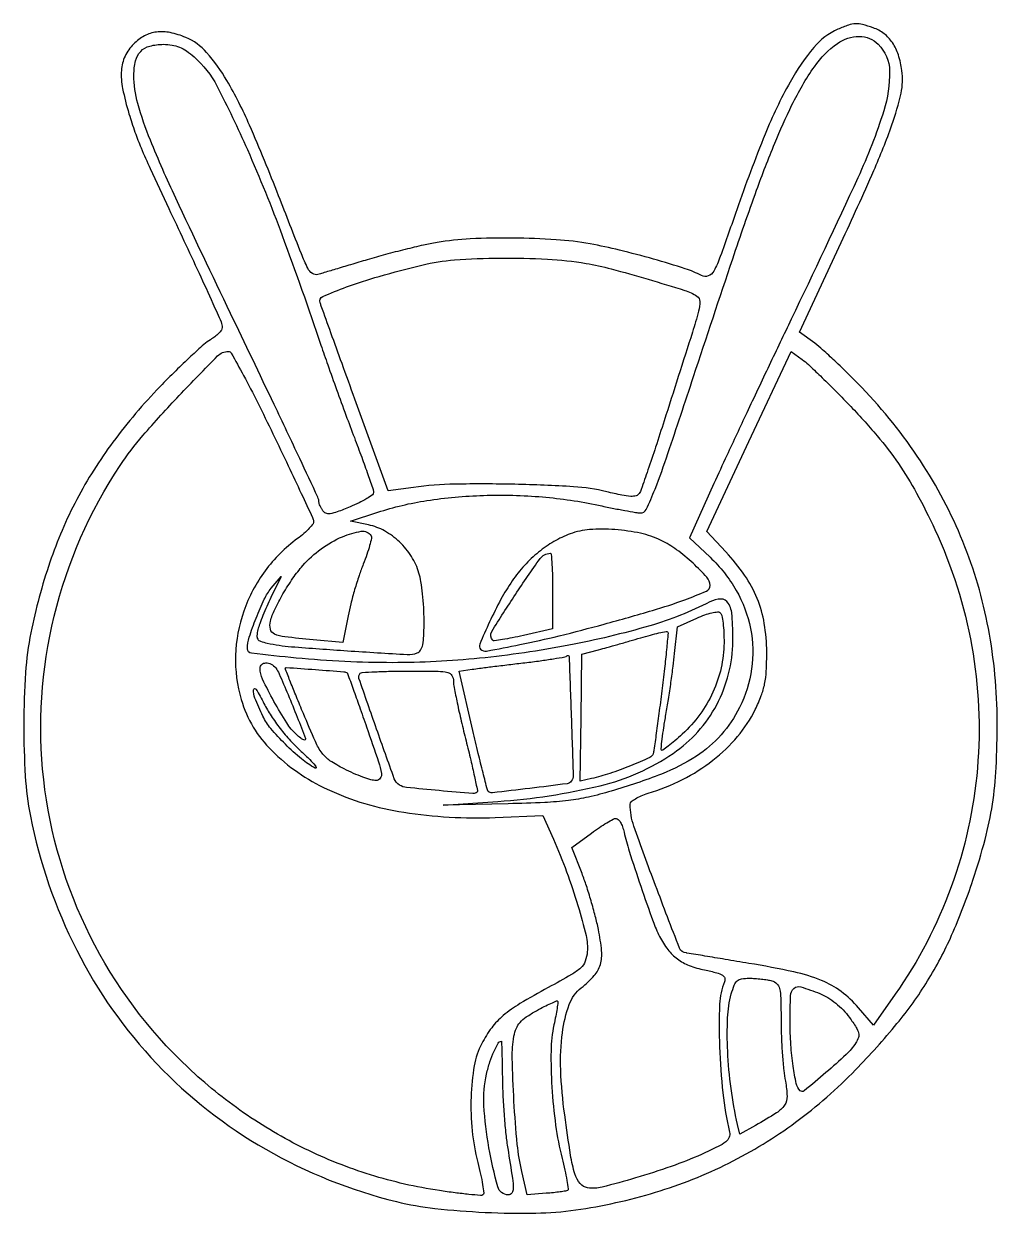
# Model space of a CAD drawing. Extents: x 22 to 640, y 38 to 1156.
# Drawn here: x 405.8 to 637.3, y 38.1 to 320.9 of the extents above; entities that cross this region are included whole.
import ezdxf

# ---------------------------------------------------------------- set-up
doc = ezdxf.new("R2010")
doc.units = 0

msp = doc.modelspace()

# ---------------------------------------------------------------- linework, layer by layer
for points in [[(599.387979, 319.567148, 0.117704), (593.683905, 315.276903, 0.045194), (588.035772, 307.043532, 0.031884), (582.0775, 294.620235, 0.012235), (575.345717, 276.680426, -0.002121), (571.435858, 265.5835, -0.037259), (569.890331, 262.099079, -0.177846), (568.574954, 260.929434, -0.220001), (566.955228, 261.023961, 0.045553), (563.108763, 262.651827, 0.007986), (555.576162, 264.927079, 0.009263), (547.429221, 267.084246, 0.015518), (540.5, 268.555966, 0.02783), (532.37797, 269.556786, 0.014425), (522.16012, 269.946396, 0.014415), (511.998526, 269.747565, 0.029554), (504.081913, 268.893361, 0.013509), (500.863532, 268.262408, 0.005417), (496.495937, 267.233119, 0.005356), (491.810693, 266.021864, 0.006739), (487.5, 264.795477, -0.000031), (483.544397, 263.612526, -0.000041), (479.931759, 262.532704, -0.00003), (476.903039, 261.627879, -0.000386), (475.778327, 261.292892, -0.229098), (474.448179, 261.509897, -0.124224), (473.341648, 262.793437, -0.022276), (471.821691, 266.199359, -0.00074), (466.409735, 280, 0.009134), (459.510125, 296.760769, 0.030355), (454.121373, 307.383199, 0.047497), (449.290772, 314.077382, 0.114246), (444.356912, 317.624233, 0.04742), (440.616706, 318.785356, 0.0827), (437.380926, 318.918801, 0.092407), (434.525603, 318.010147, 0.073383), (431.923077, 316.076923, 0.088221), (429.901076, 313.180252, 0.092323), (429.042961, 309.809763, 0.066124), (429.333245, 305.475845, 0.024122), (430.841129, 299.5, 0.010463), (432.264908, 295.150201, 0.01512), (433.718364, 291.374811, 0.008851), (435.886188, 286.460297, 0.001436), (440.293863, 277, -0.000501), (447.500841, 261.606787, -0.003899), (450.798903, 254.398015, -0.004497), (452.723554, 249.997347, -0.101167), (453, 248.64504, -0.154903), (452.816985, 248.068477, -0.039406), (452.182, 247.304572, -0.036354), (451.281229, 246.505162, -0.029911), (450.21532, 245.786264, 0.047826), (448.638416, 244.638587, 0.006194), (445.549497, 241.834443, 0.007178), (441.964261, 238.400443, 0.005938), (438.242068, 234.643187, 0.032079), (427.033642, 221.462271, 0.039273), (418.41755, 207.782035, 0.039202), (412.035074, 192.901799, 0.031775), (407.513569, 176.127798, 0.033492), (406.247911, 166.65401, 0.015852), (405.826894, 154.330055, 0.01585), (406.187377, 142.009117, 0.033632), (407.406879, 132.547727, 0.068515), (418.405447, 100.670608, 0.072723), (437.451664, 73.664651, 0.073), (463.361605, 53.321636, 0.069841), (494.410801, 40.905092, 0.032785), (503.597737, 39.276795, 0.015805), (515.520254, 38.341775, 0.015817), (527.540361, 38.161165, 0.03112), (537.065363, 38.913547, 0.038383), (556.029178, 43.109942, 0.042394), (573.48045, 50.064844, 0.042854), (589.346104, 59.784146, 0.040892), (603.592815, 72.204707, 0.020685), (613.443059, 83.196789, 0.033857), (620.723148, 93.359525, 0.034729), (626.440321, 104.221636, 0.023236), (631.502936, 117.328513, 0.016012), (634.392776, 127.008391, 0.026549), (636.127175, 135.34956, 0.025429), (637.012215, 144.075795, 0.01329), (637.270627, 155, 0.045793), (635.175009, 177.121552, 0.04986), (629.090976, 197.841116, 0.049785), (619.015439, 216.972741, 0.045409), (605.07976, 234.383893, 0.006205), (601.912777, 237.597165, 0.006194), (598.665155, 240.732791, 0.00608), (595.7625, 243.400826, 0.024216), (593.886724, 244.926164), (590.273447, 247.584541), (600.164157, 268.852938, 0.004917), (607.924464, 285.978688, 0.018945), (612.232251, 296.835119, 0.030122), (614.398552, 304.379137, 0.089141), (614.62178, 309.742765, 0.04328), (613.775456, 313.479643, 0.070637), (612.363646, 316.40032, 0.081205), (610.365664, 318.530602, 0.080159), (607.784793, 319.925177, 0.019965), (605.239315, 320.700063, 0.074686), (603.581266, 320.877287, 0.073316), (601.928648, 320.561198, 0.018798)], [(608.974564, 316.025436, -0.19484), (611.678616, 309.639354, -0.080685), (610.295548, 300.190431, -0.031512), (604.130077, 284.26448, -0.003913), (588.29063, 250.636414, 0.001093), (583.055627, 239.682906, 0.001001), (577.713795, 228.384492, 0.001), (572.986809, 218.282063, 0.003289), (569.924059, 211.587389), (564.119076, 198.674778), (568.995353, 194.087389, -0.074028), (575.220189, 186.199972, -0.081837), (578.61403, 177.101587, -0.083473), (578.873567, 167.54797, -0.081181), (576.00933, 158.334585, -0.065795), (571.631744, 151.864123, -0.066947), (565.74646, 146.796462, -0.051578), (557.449818, 142.538873, -0.021368), (545.5, 138.467993, -0.01614), (540.0831, 137.065607, -0.024962), (535.32108, 136.242589, -0.019134), (529.673057, 135.772944, -0.00566), (521, 135.483351), (505.5, 135.141404), (518.5, 136.022219, 0.042261), (542.887489, 139.76099, 0.090585), (560.228049, 147.448121, 0.121832), (570.574429, 159.000587, 0.120138), (574.411658, 174.10532, 0.018947), (574.239725, 180.19187, 0.116558), (573.324815, 183.168506, 0.271132), (571.596296, 184.137626, 0.115183), (568.926153, 183.461812, -0.048773), (554.663248, 177.768661, -0.023247), (535.436023, 173.148444, -0.022315), (514.191479, 170.052405, -0.024826), (493.5, 169.007631, -0.012395), (482.140909, 169.280062, -0.011775), (470.612752, 170.115188, -0.004285), (459.977977, 171.229896, -0.381489), (459, 172.325142, -0.078001), (459.426367, 175.0416, -0.016151), (461.061277, 179.61, -0.016968), (463.009981, 184.094775, -0.062825), (464.669777, 186.688166), (467.013292, 189.5), (464.584379, 184.5, 0.008802), (463.606581, 182.393615, 0.008147), (462.677064, 180.199423, 0.008162), (461.913471, 178.219496, 0.026837), (461.502207, 176.881015, 0.03625), (461.247928, 175.417043, 0.174844), (461.451015, 174.610534, 0.162757), (462.133192, 174.086276, 0.03039), (463.674475, 173.656733, 0.032784), (469.443617, 172.81141, 0.0036), (482.793134, 171.838598, 0.001544), (497.018875, 170.948973, 0.106847), (499.374542, 171.313484, 0.168806), (500.17939, 171.992591, 0.082622), (500.671525, 173.25917, 0.04225), (500.931688, 175.39375, 0.009209), (501, 179.102596, 0.014609), (500.911165, 182.142456, 0.012313), (500.644052, 185.351185, 0.012493), (500.254801, 188.268082, 0.033375), (499.788261, 190.312386, 0.06852), (497.996077, 194.241682, 0.061387), (495.152041, 197.706129, 0.062571), (491.613567, 200.317803, 0.077602), (487.781806, 201.742418), (483.5, 202.615115), (490, 204.759213, -0.042187), (501.662685, 207.542877, -0.029567), (515.119808, 208.768923, -0.028722), (529.136408, 208.408791, -0.032096), (542.5, 206.426165, 0.003382), (545.70431, 205.760951, 0.004108), (548.716052, 205.182634, 0.003478), (551.255771, 204.734798, 0.028369), (552.426987, 204.604423, 0.304578), (553.826793, 205.438127, 0.017585), (555.905656, 210.258583, 0.011857), (558.985519, 218.74113, 0.001543), (565.066401, 237, -0.001325), (574.387332, 265.028281, -0.005968), (580.074222, 281.330816, -0.010124), (584.370857, 292.480546, -0.017129), (588.47342, 301.610304, -0.037175), (593.802454, 310.68691, -0.088419), (599.295354, 316.221828, -0.152333), (604.453089, 317.876759, -0.20103)], [(446.336296, 313.00959, -0.093182), (451.752573, 306.09434, -0.016019), (458.981926, 290.996548, -0.014816), (467.252121, 270.582136, -0.007559), (476.483066, 244.5, 0.003558), (478.099717, 239.813222, 0.001784), (480.205904, 233.9125, 0.001771), (482.428272, 227.823349, 0.002619), (484.424271, 222.5, -0.002739), (486.17613, 217.824347, -0.004077), (487.653371, 213.711867, -0.00182), (488.870834, 210.192677, -0.082013), (488.997758, 209.434014, -0.242733), (488.724618, 208.901787, -0.019095), (487.352873, 207.998738, -0.022587), (485.542429, 207.012389, -0.015191), (483.395003, 206.044886, -0.009159), (480.34951, 204.847483, -0.05336), (478.68158, 204.422178, -0.122194), (477.640338, 204.52679, -0.167274), (476.910316, 205.110872, -0.018375), (476.572464, 205.690442, -0.019393), (476.284536, 206.283089, -0.019434), (476.077024, 206.810878, -0.078213), (476.015313, 207.150706, 0.103311), (475.743784, 208.313411, 0.000728), (471.44486, 217.521984, 0.001937), (465.345065, 230.408485, 0.000451), (454.998276, 252, -0.002001), (441.952993, 279.440614, -0.013618), (435.939048, 293.181968, -0.027963), (432.948162, 301.931192, -0.067826), (432.010824, 308.678571, -0.058353), (432.399616, 312.07472, -0.134359), (433.617032, 314.315539, -0.138628), (435.77609, 315.582016, -0.063836), (439.036632, 316, -0.040559), (441.069738, 315.834805, -0.056726), (442.822618, 315.339325, -0.052946), (444.505999, 314.431454, -0.030044)], [(539.5, 263.921335, -0.022467), (545.479612, 262.62248, -0.007148), (554.258291, 260.163465, -0.00467), (562.972321, 257.498924, -0.068125), (565.873716, 256.125462, -0.252345), (566.55206, 254.878619, -0.06536), (566.253278, 252.531961, -0.012806), (564.815187, 247.58282, -0.000362), (558.082213, 226.5, -0.002093), (556.061002, 220.276623, -0.003076), (554.227971, 214.82513, -0.001455), (552.626812, 210.202331, -0.056671), (552.15468, 209.223848, -0.189255), (551.40345, 208.671582, -0.07841), (550.127983, 208.5393, -0.038637), (548.050119, 208.811783, -0.007849), (544.42482, 209.635133, 0.044682), (536.523456, 210.827025, 0.009431), (522.57209, 211.407077, 0.010248), (508.336871, 211.438351, 0.029336), (498.475548, 210.677991), (492.451097, 209.855982), (484.545243, 231.677991, -0.000113), (481.488948, 240.120032, -0.000175), (478.855626, 247.406859, -0.00005), (476.565388, 253.753237, -0.005824), (476.278171, 254.579401, -0.385981), (476.915787, 256.03134, -0.016641), (482.519469, 258.31513, -0.019616), (490.2968, 260.845019, -0.009282), (500.5, 263.523319, -0.04112), (508.233809, 264.739262, -0.015889), (519.08792, 265.195184, -0.016065), (530.323788, 264.948821, -0.028737)], [(465.078739, 223.390833, -0.001177), (468.707309, 215.792667, -0.001817), (471.804191, 209.206739, -0.000558), (474.463811, 203.480236, -0.055794), (474.74404, 202.640833, -0.216028), (474.61036, 202.028024, -0.02689), (473.71646, 200.95387, -0.027781), (472.450109, 199.732259, -0.019607), (470.9032, 198.5, 0.075205), (463.211283, 190.835991, 0.075353), (458.136429, 181.244747, 0.076304), (456.173083, 170.691041, 0.080244), (457.525636, 160.22563, 0.126057), (464.781969, 148.10552, 0.08669), (477.993104, 138.919258, 0.070904), (496.168076, 133.434682, 0.047472), (517.884849, 132.203474), (529.269697, 132.639028), (531.735322, 127.069514, -0.015904), (534.877063, 119.315518, -0.015187), (537.572062, 111.258269, -0.013693), (539.511024, 104.114252, -0.08076), (539.806434, 100.258791, -0.067974), (539.306617, 98.028255, -0.119268), (538.25454, 96.469092, -0.055028), (536.05977, 94.869375, -0.005829), (530.521202, 91.784109, 0.010896), (523.800866, 87.950794, 0.039775), (519.808497, 85.102568, 0.056288), (517.071876, 82.218412, 0.04173), (514.723563, 78.5, 0.077665), (512.934187, 73.186891, 0.034033), (512.177161, 65.775752, 0.032832), (512.43487, 57.696686, 0.039336), (513.768188, 50.206372, -0.009669), (514.446304, 47.379772, -0.015268), (514.90633, 44.929488, -0.009256), (515.183038, 42.915479, -0.291686), (514.975125, 42.484627, -0.160842), (514.426594, 42.353514, -0.003496), (511.653343, 42.607479, -0.007636), (508.385231, 42.980293, -0.005037), (504.639672, 43.504036, -0.038263), (488.259114, 47.261604, -0.03829), (472.646521, 53.470718, -0.038122), (458.1003, 62.018461, -0.037211), (444.894563, 72.738274, -0.087545), (421.621912, 104.002594, -0.088463), (410.561681, 141.230829, -0.088285), (413.041476, 180.051029, -0.086748), (428.747037, 215.894853, -0.032088), (434.163146, 223.016633, -0.011357), (442.777428, 232.506865, -0.005016), (451.895359, 241.913846, -0.200361), (454.497045, 243, -0.273183), (455.152363, 242.613082, -0.002311), (458.084096, 237.239807, -0.00724), (461.383353, 230.908214, -0.0045)], [(602.015284, 230.356589, -0.014886), (608.721543, 222.944338, -0.02562), (613.787726, 216.341108, -0.02607), (618.093055, 209.335902, -0.016089), (622.446065, 200.697537, -0.06446), (631.22975, 172.88057, -0.065707), (632.559319, 143.92859, -0.066015), (626.33994, 115.742226, -0.066122), (612.991132, 90.167838), (607.83251, 82.835677), (604.308809, 86.95233, 0.054976), (600.174031, 90.827585, 0.064563), (595.500652, 93.467644, 0.043367), (588.941936, 95.486397, 0.011613), (578.213212, 97.535173, 0.00015), (572.559899, 98.477489, 0.000246), (567.772527, 99.271573, 0.000017), (563.467415, 99.983337, 0.035153), (563.331559, 99.996081, -0.303043), (561.746584, 101.107991, -0.002481), (556.035048, 116.028564, -0.005677), (550.88186, 130.177767, -0.084681), (550, 135.347376, -0.216305), (550.271295, 135.945147, -0.042146), (551.248438, 136.664291, -0.037876), (552.622397, 137.370012, -0.027059), (554.25, 137.954339, 0.044311), (562.458003, 141.224527, 0.048925), (569.673958, 145.803804, 0.051544), (575.534062, 151.443621, 0.061508), (579.724916, 157.858493, 0.021845), (581.172007, 161.168489, 0.042546), (581.977497, 163.933981, 0.037227), (582.362994, 167.027802, 0.013123), (582.467217, 171.5, 0.04076), (581.88885, 178.334885, 0.05541), (580.199834, 184.284706, 0.054391), (577.215396, 189.800255, 0.037415), (572.744676, 195.335012), (568.201893, 200.170023), (578.233969, 221.558385), (588.266046, 242.946747), (590.887703, 241.079963, -0.032431), (592.374928, 239.868381, -0.004612), (595.237863, 237.159923, -0.005233), (598.566452, 233.884366, -0.004439)], [(488.394011, 199.171494, -0.195834), (488.492626, 198.585776, -0.012212), (488.058992, 196.846923, -0.016586), (487.405888, 194.750377, -0.011447), (486.534478, 192.421494, 0.015076), (485.536456, 189.694086, 0.008794), (484.497059, 186.369962, 0.008788), (483.572529, 183.001759, 0.014699), (482.928882, 180.135823), (481.694864, 173.771646), (474.597432, 174.435975, -0.00593), (467.880745, 175.145122, -0.073631), (465.410721, 175.812917, -0.236942), (464.472228, 176.939771, -0.11812), (464.483665, 178.844284, -0.051992), (465.490704, 181.646091, -0.019356), (467.453823, 185.347533, -0.019482), (469.826969, 189.088466, -0.029829), (472.192594, 192.112057, -0.054598), (476.519687, 196.048491, -0.054591), (481.596444, 198.955225, -0.065042), (486.069153, 200.24632, -0.300685)], [(535.747969, 199.63447, 0.043098), (531.887769, 197.801487, 0.038123), (528.227081, 195.266481, 0.036904), (524.881362, 192.114094, 0.034696), (521.959807, 188.441582, 0.026184), (519.281174, 184.075384, 0.016148), (516.574895, 178.689561, 0.007589), (514.223171, 173.397266, 0.306157), (514.452111, 172.214556, 0.246563), (515.871582, 171.77248, 0.004594), (523.784295, 173.300436, 0.010161), (533.115092, 175.389559, 0.006581), (543.823769, 178.166702, 0.00499), (555.339601, 181.439348, 0.015734), (562.963026, 183.951571, 0.014812), (568.117743, 186.006968, 0.29889), (569, 187.351007, 0.185936), (568.244623, 189.312067, 0.022932), (564.956497, 192.627905, 0.027778), (561.029112, 195.857424, 0.045485), (557.340866, 198.077035, 0.059399), (552.466685, 199.758456, 0.035395), (546.38397, 200.632792, 0.035601), (540.36996, 200.637788, 0.071832)], [(531.545689, 186.02346), (531.5, 177.04692), (524.623962, 175.482831, -0.006446), (521.959116, 174.912688, -0.010049), (519.648448, 174.497506, -0.004638), (517.697425, 174.20581, -0.235339), (517.341753, 174.324914, -0.34706), (517.097341, 176.39914, -0.008178), (522.709808, 185.210155, -0.009246), (528.586032, 193.762317, -0.242144), (530.991856, 195, -0.391322), (531.232036, 194.778034, -0.004292), (531.401847, 192.363141, -0.010416), (531.520105, 189.465389, -0.006261)], [(572.313987, 173.720572, -0.05337), (571.618556, 167.754775, -0.051474), (569.674126, 161.994376, -0.050713), (566.55956, 156.675463, -0.048791), (562.402055, 152.016483, -0.008124), (560.628647, 150.434326, -0.013407), (559.074189, 149.16334, -0.007008), (557.760378, 148.175774, -0.369556), (557.468229, 148.198438, -0.2276), (557.348113, 148.540367, -0.002958), (557.617174, 150.856104, -0.007836), (557.991635, 153.56713, -0.004977), (558.508545, 156.712542, 0.004468), (559.10001, 160.288865, 0.003157), (559.703075, 164.315853, 0.003186), (560.230711, 168.172552, 0.006714), (560.580891, 171.173447), (561.233167, 177.5), (565.866584, 179.609157, -0.02064), (567.731767, 180.366928, -0.030407), (569.428611, 180.86191, -0.031428), (570.797877, 181.083163, -0.211011), (571.436657, 180.872501, -0.16396), (571.800966, 180.22317, -0.016051), (572.080743, 178.422723, -0.018964), (572.268399, 176.197609, -0.013906)], [(557.523588, 162.282815, -0.001065), (556.833618, 156.922035, -0.001579), (556.204132, 152.227356, -0.000691), (555.648119, 148.218833, -0.031797), (555.481006, 147.406058, -0.225164), (554.657958, 146.447132, -0.007986), (550.059794, 144.489014, -0.015431), (545.144008, 142.662472, -0.024446), (540.821739, 141.438204), (538.143477, 140.819194), (538.321739, 155.929339), (538.5, 171.039483), (542.5, 172.091821, 0.003188), (544.451779, 172.618633, 0.001316), (547.0875, 173.355592, 0.001302), (549.909984, 174.160733, 0.001676), (552.5, 174.916271, -0.006087), (554.827447, 175.572991, -0.009474), (556.850256, 176.076359, -0.004242), (558.566095, 176.453682, -0.226116), (558.883852, 176.377007, -0.250424), (559.016304, 176.062425, -0.000993), (558.642613, 172.108395, -0.004585), (558.164597, 167.589302, -0.002829)], [(536, 140.822081, -0.204531), (534.994891, 140.230719, -0.001849), (526.143015, 139.121863, -0.001715), (517.247483, 138.071875, -0.228733), (516.245084, 138.421582, -0.134761), (516.052592, 138.759742, -0.000597), (515.023294, 142.818066, -0.002803), (513.882242, 147.448923, -0.001759), (512.597175, 152.876958), (509.313427, 166.968173), (512.406713, 167.433799, -0.005307), (514.167218, 167.679725, -0.001013), (517.372572, 168.086248, -0.00108), (521.116337, 168.545138, -0.000994), (524.968, 169.001046, 0.004619), (528.635009, 169.462082, 0.007022), (531.81105, 169.936738, 0.003074), (534.499584, 170.394209, 0.155014), (534.968, 170.639424, -0.656094), (535.47702, 170.441146, -0.000865), (535.989905, 156.328424, -0.000999), (536.448672, 142.26006, -0.168078)], [(465.720567, 167.75, -0.0619), (466.538383, 166.366985, -0.002981), (468.650241, 161.432808, -0.005336), (470.848912, 156.050018, -0.006645), (472.771812, 151, -0.291772), (472.70263, 150.686582, -0.309809), (472.395869, 150.629206, -0.063646), (471.66907, 151.067921, -0.017239), (470.64306, 151.94035, -0.066367), (468.337452, 154.682627, -0.015964), (465.304464, 159.804445, -0.013441), (462.591573, 165.068815, -0.112713), (462, 167.659722, -0.21116), (462.401447, 168.567914, -0.180453), (463.379974, 168.960252, -0.129941), (464.649518, 168.657401, -0.105521)], [(482.696673, 166.581153, -0.151639), (482.80877, 166.432855, -0.000175), (484.137957, 162.744957, -0.001579), (485.612987, 158.606965, -0.000968), (487.326994, 153.719994, -0.002149), (490.176053, 145.431697, -0.038279), (490.874777, 142.698386, -0.207183), (490.591945, 141.516208, -0.23609), (489.559636, 141, -0.071304), (488.374908, 141.169814, -0.015894), (486.426998, 141.807813, -0.016192), (484.204416, 142.697306, -0.015008), (481.986111, 143.75, -0.027604), (478.624732, 145.711763, -0.088465), (476.751688, 147.491824, -0.054517), (475.16401, 150.230049, -0.006012), (472.306796, 156.904131, -0.001121), (470.655794, 160.917979, -0.001791), (469.265121, 164.355699, -0.000337), (468.051534, 167.392775, -0.095156), (468, 167.661113, -0.435229), (468.226925, 167.872427, -0.000534), (475.165618, 167.370005, -0.001005), (481.935928, 166.858813, -0.137145)], [(508, 164.606683, 0.04732), (508.142912, 163.099987, 0.004452), (508.875011, 159.451742, 0.005674), (509.838017, 155.110514, 0.004435), (510.978761, 150.418777, -0.003484), (512.093849, 145.870255, -0.005615), (512.972986, 141.979324, -0.001468), (513.687363, 138.595293, -0.252817), (513.584668, 138.251335, -0.220382), (512.617274, 137.896487, -0.00192), (504.592295, 138.589157, -0.003148), (496.831931, 139.338305, -0.113241), (495.13755, 139.91499, -0.169285), (493.908278, 141.429437, -0.002159), (489.711661, 153.213438, -0.001533), (485.525172, 165.249544, -0.286761), (485.807968, 166.474635, -0.184093), (486.280173, 166.686239, -0.00274), (489.361299, 166.845674, -0.007024), (492.976506, 166.962024, -0.004531), (497.166667, 167, -0.002902), (504.326049, 166.95844, -0.0515), (506.618377, 166.69477, -0.204965), (507.616586, 165.979484, -0.137025)], [(471.801368, 147.890245, -0.007948), (473.841825, 145.961905, -0.025003), (475.122705, 144.580754, -0.159569), (475.320349, 144.087755, -0.587635), (475.105713, 143.949253, -0.051006), (471.864539, 146.126096, -0.022077), (468.013534, 149.624759, -0.021638), (464.551095, 153.372237, -0.065323), (462.672219, 156.289696, -0.012467), (460.763199, 160.601995, -0.120539), (460.462488, 162.566303, -0.72372), (461.037973, 162.700956, -0.018886), (462.938146, 159.303395, 0.026944), (464.628126, 156.392719, 0.020097), (466.785852, 153.370991, 0.019729), (469.234403, 150.462494, 0.022587)], [(548.543488, 128.75, 0.024518), (549.754127, 124.233185, 0.00428), (552.523455, 115.861346, 0.003744), (555.437172, 107.505236, 0.03359), (556.984325, 103.947043, 0.043483), (558.972035, 100.806134, 0.069938), (561.220658, 98.581585, 0.068673), (564.026332, 97.037026, 0.040375), (567.707701, 95.956881, -0.010851), (570.601613, 95.290292, -0.071371), (571.973474, 94.725427, -0.19189), (572.49544, 94.050835, -0.171915), (572.441132, 93.163761, 0.092068), (571.256612, 87.817277, 0.017029), (571.252991, 77.690653, 0.019191), (572.043724, 66.738579, 0.02988), (573.646222, 57.41396, -0.156784), (573.546262, 56.184105, -0.127906), (572.746763, 55.124887, -0.054012), (570.894767, 53.958924, -0.008373), (566.962815, 52.121196, -0.020377), (559.771862, 49.251361, -0.013383), (551.286566, 46.512614, -0.009913), (543.324552, 44.346591, -0.098002), (539.876858, 44.172647, -0.187852), (538.111565, 45.174842, -0.094956), (536.880684, 47.461929, -0.037261), (535.838234, 51.916186, -0.004937), (534.433522, 61.5, -0.024036), (533.494065, 72.197153, -0.042414), (533.894807, 81.048792, -0.053788), (535.517269, 87.751494, -0.140608), (538.386908, 91.734363, 0.043385), (541.447099, 94.606893, 0.111641), (542.913802, 97.24172, 0.09586), (543.222481, 100.500335, 0.026857), (542.45251, 105.581498, 0.012523), (541.716504, 108.7372, 0.007828), (540.704921, 112.39468, 0.007854), (539.594466, 115.969317, 0.01415), (538.556131, 118.85677), (536.121639, 125.068841), (540.81082, 128.50963, -0.010687), (542.692157, 129.829189, -0.014051), (544.466401, 130.946969, -0.011508), (545.979122, 131.795255, -0.117253), (546.670545, 131.975209, -0.215072), (547.169035, 131.762971, -0.054672), (547.703571, 131.03803, -0.045781), (548.188863, 129.992658, -0.03258)], [(583.67232, 93.390028, -0.131329), (584.871863, 92.698083, -0.141693), (585.523894, 91.518336, -0.050005), (585.806383, 89.241974, -0.004803), (585.884253, 83.653682, 0.009042), (585.971027, 79.782499, 0.007795), (586.199105, 75.720144, 0.007869), (586.521476, 72.041631, 0.022439), (586.900462, 69.5, -0.040046), (587.305495, 65.92584, -0.158503), (586.698768, 63.82852, -0.10348), (584.811798, 62.003973, -0.012267), (579.780771, 59.003096), (576.061541, 56.906619), (575.539945, 59.203309, -0.022561), (573.995286, 67.779173, -0.021309), (573.192763, 76.624408, -0.02214), (573.164098, 84.592829, -0.057617), (574.052581, 90.25, -0.023836), (574.750163, 92.365293, -0.12128), (575.452643, 93.375557, -0.143999), (576.479962, 93.853926, -0.038525), (578.297004, 93.986345, -0.015107), (579.682315, 93.938569, -0.01145), (581.197239, 93.805544, -0.011606), (582.614437, 93.614933, -0.026292)], [(595.081688, 90.350638, -0.042173), (596.978603, 89.399192, -0.032274), (598.876527, 88.062137, -0.031559), (600.634503, 86.452588, -0.034873), (602.113586, 84.684501, -0.0129), (603.735034, 82.32009, -0.0821), (604.315345, 80.9903, -0.142233), (604.276916, 79.890358, -0.067262), (603.651547, 78.601723, -0.057522), (601.322864, 75.842917, -0.01166), (596.548359, 71.557161, -0.004777), (591.376212, 67.212792, -0.386276), (590.40717, 67.259497, -0.143473), (589.488752, 68.939064, -0.017968), (588.740072, 73.06593, -0.019931), (588.21055, 78.155073, -0.015233), (588.023857, 83.75, -0.010816), (588.138051, 89.843137, -0.197117), (588.930889, 91.573639, -0.269452), (590.571077, 91.949961, -0.019938)], [(531.886208, 82.905011, 0.049008), (531.183463, 76.730356, 0.019103), (531.379633, 68.133422, 0.019098), (532.282971, 59.057689, 0.027832), (533.824973, 51.169451, -0.008214), (534.489127, 48.361632, -0.013077), (534.954445, 45.93807, -0.006917), (535.258211, 43.924114, -0.296532), (535.082136, 43.550763, -0.098803), (534.661231, 43.393961, -0.006285), (533.352638, 43.200106, -0.009025), (531.775491, 43.015612, -0.006581), (530.016953, 42.865353), (525.537468, 42.541924), (524.240044, 48.020962, -0.034238), (523.169112, 54.489745, -0.009427), (522.377577, 64.780947, -0.008353), (521.956512, 74.99435, -0.052534), (522.375278, 80.186868, -0.050871), (522.93626, 82.086836, -0.083772), (523.818041, 83.506161, -0.065453), (525.277733, 84.778712, -0.020879), (527.74772, 86.274578, -0.006813), (529.576813, 87.248224, -0.010969), (531.163825, 88.021892, -0.004906), (532.510155, 88.626113, -0.308633), (532.75311, 88.580223, -0.234543), (532.839105, 88.324702, -0.003866), (532.61741, 86.794177, -0.009108), (532.308194, 84.990616, -0.005812)], [(519.624419, 69.745142, 0.009433), (519.755405, 65.694176, 0.006704), (520.048738, 61.159511, 0.00677), (520.445492, 56.837644, 0.014276), (520.894192, 53.5, -0.002257), (522.01845, 46.428735, -0.0358), (522.216641, 44.004884, -0.163022), (521.870845, 42.937101, -0.237946), (521.004361, 42.5, -0.337906), (518.518872, 44.396237, -0.022537), (516.414053, 53.708611, -0.029865), (515.228365, 63.752137, -0.071284), (515.860932, 71.217869, -0.021108), (516.658912, 74.111713, -0.028216), (517.637977, 76.653354, -0.0256), (518.634017, 78.588738, -0.277397), (519.372445, 78.995142, -0.394999), (519.425468, 78.941582, -0.000187), (519.499079, 76.275951, -0.002152), (519.567544, 73.290519, -0.001292)]]:
    msp.add_lwpolyline(points, format="xyb", close=True)

doc.saveas('drawing.dxf')
